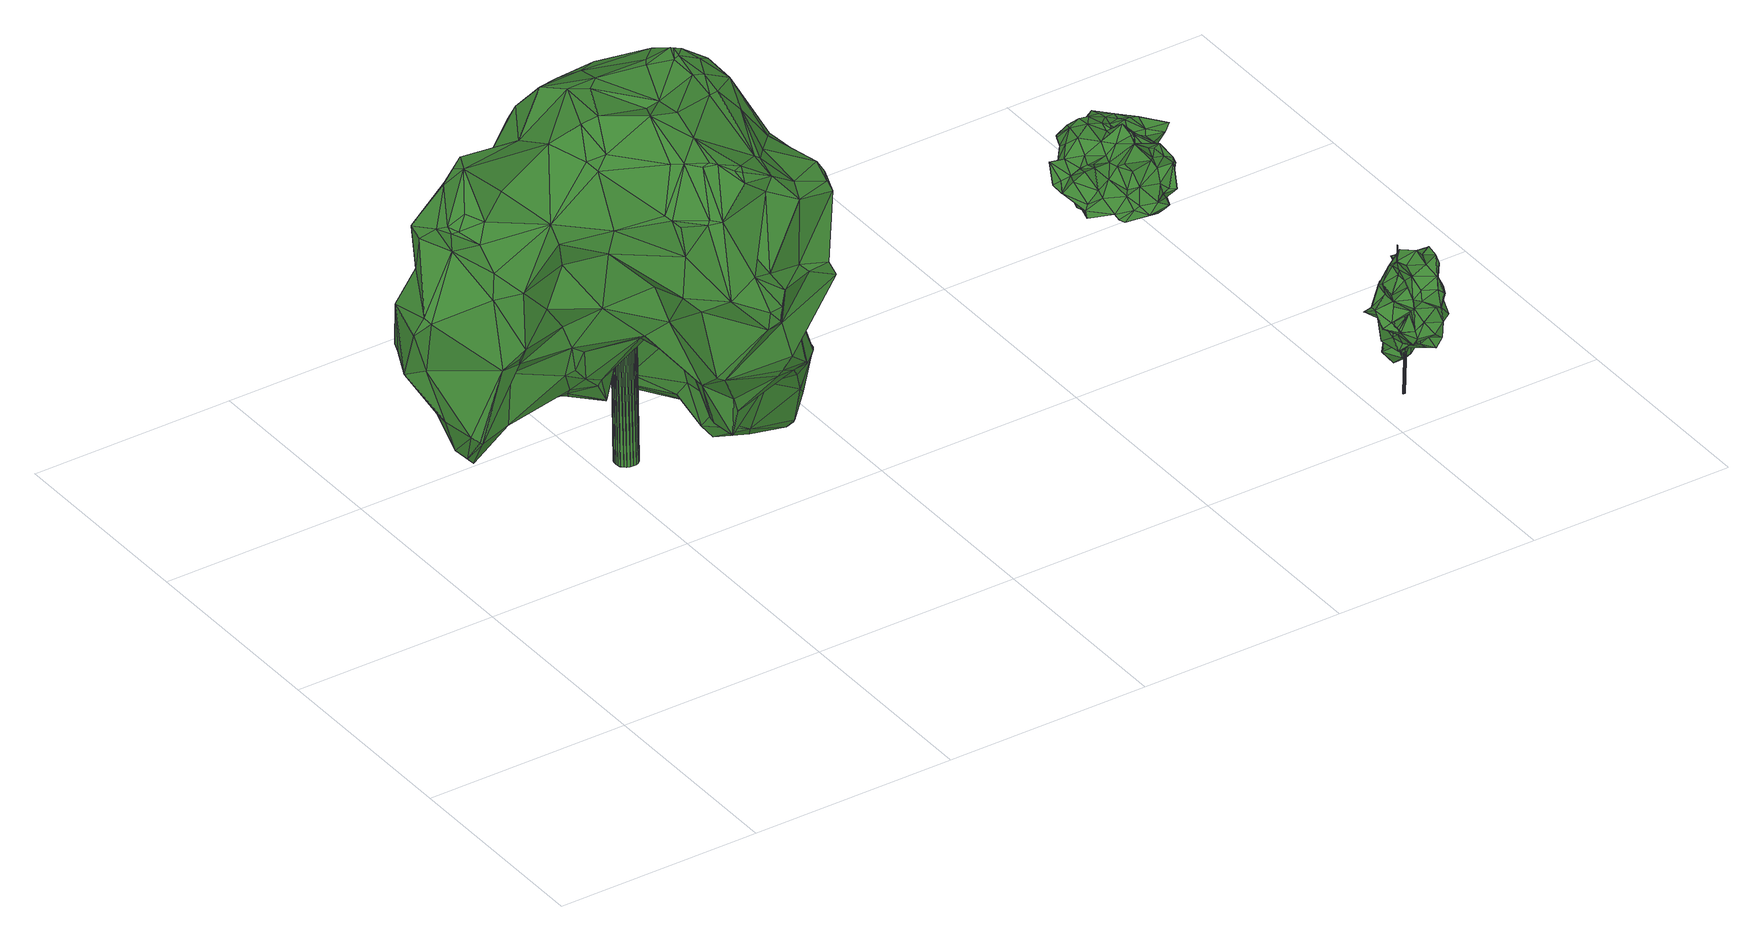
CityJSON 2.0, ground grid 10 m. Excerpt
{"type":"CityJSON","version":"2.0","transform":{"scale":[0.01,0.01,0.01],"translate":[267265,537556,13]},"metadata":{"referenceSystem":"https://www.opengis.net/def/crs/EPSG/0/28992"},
"CityObjects":{
"tree1":{"type":"SolitaryVegetationObject","attributes":{"gtid":130,"crown_width_m":16.37,"crown_median_z":23.7,"crown_r50_m":0.463,"crown_porosity":0.857,"trunk_H_m":10.31,"trunk_DBH_m":1.11,"trunk_radius_m":0.554,"trunk_base_height_m":13.39,"original_gtid":"130"},"geometry":[{"type":"Solid","lod":"3","boundaries":[[[[0,1,2]],[[3,4,5]],[[6,7,8]],[[8,7,9]],[[2,1,10]],[[11,12,13]],[[14,15,16]],[[17,18,19]],[[5,20,21]],[[2,3,5]],[[22,23,24]],[[17,24,23]],[[25,26,27]],[[27,26,28]],[[29,30,31]],[[32,33,29]],[[33,34,17]],[[35,36,37]],[[38,39,40]],[[41,42,43]],[[36,44,45]],[[35,46,47]],[[10,1,48]],[[49,50,51]],[[52,45,44]],[[53,54,55]],[[56,57,58]],[[59,60,61]],[[62,63,64]],[[65,66,67]],[[68,66,65]],[[69,70,71]],[[11,72,73]],[[62,74,75]],[[76,77,78]],[[79,80,81]],[[82,83,84]],[[85,65,86]],[[54,87,88]],[[30,29,33]],[[33,17,23]],[[89,90,91]],[[49,51,30]],[[92,93,94]],[[95,94,93]],[[96,97,16]],[[98,99,100]],[[101,102,103]],[[104,105,10]],[[106,107,108]],[[109,86,67]],[[47,44,36]],[[47,52,44]],[[90,89,29]],[[110,111,112]],[[113,91,114]],[[115,111,116]],[[115,112,111]],[[117,118,119]],[[117,119,120]],[[8,121,122]],[[123,124,125]],[[125,124,126]],[[127,128,129]],[[130,131,132]],[[123,133,124]],[[134,135,136]],[[19,24,17]],[[137,118,138]],[[139,140,141]],[[33,23,49]],[[20,142,143]],[[142,5,4]],[[142,20,5]],[[30,33,49]],[[144,72,145]],[[146,147,148]],[[7,149,9]],[[150,14,54]],[[144,151,72]],[[121,152,57]],[[122,121,57]],[[153,154,57]],[[155,148,147]],[[156,157,158]],[[84,21,20]],[[93,33,32]],[[22,50,23]],[[2,99,0]],[[159,74,160]],[[13,131,161]],[[69,162,163]],[[164,51,50]],[[50,49,23]],[[165,166,167]],[[168,169,170]],[[168,170,171]],[[172,173,174]],[[175,176,177]],[[52,178,106]],[[46,178,52]],[[70,179,71]],[[180,181,182]],[[137,183,184]],[[48,129,10]],[[83,55,97]],[[185,55,83]],[[142,4,186]],[[187,188,189]],[[190,191,149]],[[3,10,186]],[[4,3,186]],[[192,193,176]],[[194,12,11]],[[186,10,167]],[[101,195,88]],[[10,3,2]],[[5,196,197]],[[63,198,172]],[[199,179,200]],[[196,5,21]],[[196,21,84]],[[201,182,181]],[[14,202,15]],[[147,203,155]],[[5,197,2]],[[162,204,155]],[[197,99,2]],[[205,154,153]],[[155,206,207]],[[201,208,209]],[[47,36,35]],[[46,52,47]],[[210,189,11]],[[72,11,189]],[[201,211,208]],[[212,124,133]],[[128,6,213]],[[214,215,78]],[[159,160,7]],[[216,65,85]],[[12,194,217]],[[152,218,219]],[[220,221,222]],[[223,224,225]],[[38,45,226]],[[227,87,53]],[[13,217,131]],[[228,229,42]],[[228,132,194]],[[130,132,228]],[[13,12,217]],[[6,159,7]],[[40,230,221]],[[231,232,165]],[[233,234,114]],[[197,100,99]],[[188,79,81]],[[210,235,236]],[[149,7,160]],[[83,100,196]],[[237,43,42]],[[238,239,240]],[[39,43,230]],[[41,43,39]],[[241,115,116]],[[137,184,118]],[[242,243,169]],[[98,100,83]],[[98,83,97]],[[160,74,190]],[[156,195,141]],[[244,65,216]],[[244,245,246]],[[197,196,100]],[[247,248,219]],[[152,219,248]],[[120,119,184]],[[234,249,250]],[[0,99,98]],[[109,251,252]],[[86,109,252]],[[67,66,46]],[[198,62,253]],[[63,62,198]],[[6,128,253]],[[131,254,161]],[[207,162,155]],[[163,162,207]],[[57,154,58]],[[218,77,255]],[[256,204,162]],[[232,166,165]],[[257,147,250]],[[258,153,259]],[[260,141,140]],[[32,29,89]],[[234,146,261]],[[148,261,146]],[[241,262,261]],[[84,83,196]],[[255,77,80]],[[241,112,115]],[[1,198,48]],[[202,263,245]],[[116,111,110]],[[178,264,260]],[[141,260,264]],[[235,210,265]],[[266,176,193]],[[8,9,121]],[[148,241,261]],[[148,112,241]],[[267,268,200]],[[223,251,224]],[[254,131,130]],[[58,183,269]],[[56,58,269]],[[138,270,271]],[[138,271,137]],[[146,250,147]],[[161,265,210]],[[146,234,250]],[[272,236,273]],[[59,61,216]],[[271,269,137]],[[51,274,168]],[[203,275,133]],[[164,274,51]],[[256,276,204]],[[20,277,82]],[[278,82,277]],[[51,168,171]],[[173,0,96]],[[56,122,57]],[[84,20,82]],[[149,279,9]],[[280,92,94]],[[205,281,274]],[[144,145,282]],[[168,274,283]],[[188,81,145]],[[278,268,82]],[[80,145,81]],[[80,76,145]],[[14,55,54]],[[284,231,285]],[[145,189,188]],[[130,39,38]],[[188,187,258]],[[205,258,281]],[[281,258,187]],[[205,153,258]],[[108,239,286]],[[287,27,288]],[[230,289,222]],[[221,230,222]],[[25,290,192]],[[280,94,110]],[[287,290,27]],[[27,290,25]],[[291,144,282]],[[135,292,26]],[[222,109,220]],[[293,105,104]],[[66,68,46]],[[251,85,252]],[[220,109,67]],[[220,67,35]],[[35,67,46]],[[228,42,41]],[[0,198,1]],[[172,198,0]],[[62,64,211]],[[62,75,253]],[[223,294,214]],[[225,294,223]],[[271,122,269]],[[6,75,159]],[[253,75,6]],[[48,127,129]],[[293,128,138]],[[203,206,155]],[[172,174,63]],[[293,129,128]],[[40,39,230]],[[181,190,74]],[[87,54,53]],[[114,295,273]],[[190,149,160]],[[272,242,236]],[[236,235,273]],[[296,265,161]],[[234,233,249]],[[142,186,143]],[[238,240,212]],[[65,244,246]],[[130,228,41]],[[20,143,277]],[[167,143,186]],[[216,85,251]],[[254,238,161]],[[209,245,244]],[[58,297,298]],[[58,298,183]],[[125,103,163]],[[299,300,103]],[[69,103,300]],[[141,157,156]],[[54,88,150]],[[201,60,182]],[[152,191,218]],[[152,301,191]],[[74,211,181]],[[201,181,211]],[[220,302,221]],[[67,86,65]],[[75,74,159]],[[86,252,85]],[[303,246,245]],[[65,246,303]],[[32,89,95]],[[108,286,45]],[[225,224,304]],[[55,185,227]],[[163,103,69]],[[267,200,179]],[[299,103,305]],[[151,229,73]],[[231,288,28]],[[148,155,306]],[[307,264,68]],[[209,61,60]],[[199,292,135]],[[308,300,299]],[[267,309,308]],[[198,310,48]],[[253,310,198]],[[93,311,33]],[[167,166,143]],[[312,143,166]],[[218,255,219]],[[297,22,24]],[[57,152,248]],[[57,248,153]],[[250,203,257]],[[285,231,165]],[[297,313,22]],[[245,263,303]],[[314,303,263]],[[139,141,195]],[[139,195,126]],[[288,231,284]],[[138,128,213]],[[11,73,229]],[[215,214,294]],[[45,315,36]],[[126,124,107]],[[80,79,255]],[[316,308,299]],[[267,308,316]],[[37,221,302]],[[37,302,35]],[[185,305,102]],[[153,79,259]],[[258,259,79]],[[117,165,293]],[[58,154,317]],[[73,72,151]],[[8,271,270]],[[8,122,271]],[[36,315,37]],[[221,315,40]],[[318,136,135]],[[297,24,319]],[[76,80,77]],[[306,177,176]],[[102,227,185]],[[281,187,242]],[[187,236,242]],[[0,173,172]],[[308,309,300]],[[212,240,124]],[[102,101,227]],[[68,178,46]],[[214,78,59]],[[118,117,138]],[[150,202,14]],[[263,202,150]],[[320,321,205]],[[249,275,250]],[[312,166,232]],[[148,193,112]],[[37,315,221]],[[185,299,305]],[[306,176,266]],[[68,264,178]],[[95,93,32]],[[175,177,136]],[[134,136,177]],[[223,216,251]],[[35,302,220]],[[178,260,106]],[[242,272,243]],[[213,270,138]],[[249,233,296]],[[63,174,64]],[[204,306,155]],[[254,226,238]],[[290,280,192]],[[65,303,307]],[[265,322,235]],[[268,278,200]],[[320,317,321]],[[247,153,248]],[[98,96,0]],[[300,309,69]],[[202,245,15]],[[58,317,313]],[[58,313,297]],[[307,157,264]],[[158,157,307]],[[312,323,278]],[[312,278,277]],[[213,6,270]],[[230,324,289]],[[103,102,305]],[[62,211,74]],[[209,60,201]],[[216,209,244]],[[64,245,211]],[[312,277,143]],[[145,72,189]],[[307,314,158]],[[314,307,303]],[[187,189,236]],[[210,236,189]],[[141,264,157]],[[101,103,126]],[[125,126,103]],[[275,203,250]],[[278,323,199]],[[204,276,306]],[[276,177,306]],[[65,307,68]],[[312,232,323]],[[231,323,232]],[[292,323,231]],[[59,78,77]],[[316,82,268]],[[272,295,243]],[[169,168,283]],[[169,283,242]],[[173,96,15]],[[167,10,105]],[[175,136,318]],[[127,310,128]],[[253,128,310]],[[45,286,239]],[[38,40,315]],[[38,315,45]],[[212,133,325]],[[212,325,238]],[[275,325,133]],[[275,161,325]],[[161,238,325]],[[258,79,188]],[[245,64,174]],[[173,15,245]],[[96,16,15]],[[173,245,174]],[[211,245,208]],[[209,208,245]],[[70,69,309]],[[52,106,108]],[[108,45,52]],[[92,311,93]],[[214,59,216]],[[218,180,77]],[[59,77,180]],[[8,270,6]],[[180,182,59]],[[59,182,60]],[[291,215,43]],[[227,88,87]],[[293,138,117]],[[130,41,39]],[[50,320,164]],[[50,22,320]],[[185,83,316]],[[185,316,299]],[[82,316,83]],[[199,323,292]],[[16,97,55]],[[14,16,55]],[[69,134,162]],[[71,134,69]],[[123,206,133]],[[203,133,206]],[[273,322,114]],[[233,114,322]],[[296,275,249]],[[161,275,296]],[[175,318,25]],[[175,25,192]],[[290,287,280]],[[125,163,207]],[[162,134,256]],[[134,177,256]],[[256,177,276]],[[278,199,200]],[[288,27,28]],[[147,257,203]],[[71,135,134]],[[233,322,296]],[[265,296,322]],[[217,194,132]],[[45,239,226]],[[291,282,215]],[[238,226,239]],[[311,34,33]],[[281,242,283]],[[76,282,145]],[[267,70,309]],[[112,193,110]],[[192,110,193]],[[281,283,274]],[[125,207,206]],[[123,125,206]],[[110,94,95]],[[97,96,98]],[[114,243,295]],[[90,31,170]],[[121,9,279]],[[301,279,191]],[[152,279,301]],[[110,95,116]],[[148,306,193]],[[306,266,193]],[[226,254,130]],[[226,130,38]],[[205,321,154]],[[274,164,320]],[[261,262,234]],[[234,262,113]],[[314,263,158]],[[71,179,199]],[[71,199,135]],[[158,263,150]],[[156,158,150]],[[230,43,324]],[[289,324,304]],[[126,195,101]],[[297,319,298]],[[184,183,298]],[[19,319,24]],[[320,313,317]],[[30,51,31]],[[273,295,272]],[[79,326,255]],[[294,324,43]],[[294,43,215]],[[225,324,294]],[[304,324,225]],[[184,119,118]],[[235,322,273]],[[267,179,70]],[[284,285,120]],[[285,117,120]],[[165,117,285]],[[298,319,120]],[[316,268,267]],[[192,176,175]],[[237,144,291]],[[237,291,43]],[[274,320,205]],[[284,120,19]],[[19,120,319]],[[114,234,113]],[[298,120,184]],[[153,326,79]],[[247,326,153]],[[219,326,247]],[[255,326,219]],[[317,154,321]],[[127,48,310]],[[183,137,269]],[[181,191,190]],[[180,191,181]],[[180,218,191]],[[56,269,122]],[[320,22,313]],[[280,287,92]],[[126,107,139]],[[140,139,107]],[[192,280,110]],[[327,107,124]],[[327,108,107]],[[327,239,108]],[[140,107,260]],[[106,260,107]],[[131,217,132]],[[11,229,194]],[[228,194,229]],[[13,328,11]],[[161,328,13]],[[161,210,328]],[[11,328,210]],[[227,53,55]],[[227,101,88]],[[327,240,239]],[[124,240,327]],[[129,293,104]],[[104,10,129]],[[165,167,105]],[[165,105,293]],[[216,61,209]],[[214,216,223]],[[90,243,91]],[[170,243,90]],[[169,243,170]],[[91,243,114]],[[113,262,241]],[[156,150,88]],[[156,88,195]],[[76,78,282]],[[215,282,78]],[[289,224,222]],[[109,222,224]],[[289,304,224]],[[109,224,251]],[[144,237,151]],[[318,26,25]],[[287,311,92]],[[287,288,311]],[[288,34,311]],[[231,26,292]],[[28,26,231]],[[42,229,237]],[[151,237,229]],[[318,135,26]],[[34,288,18]],[[34,18,17]],[[284,18,288]],[[19,18,284]],[[29,31,90]],[[171,170,31]],[[171,31,51]],[[121,279,152]],[[95,89,113]],[[91,113,89]],[[95,113,116]],[[116,113,241]],[[149,191,279]],[[329,330,331]],[[329,331,332]],[[332,331,333]],[[332,333,334]],[[331,330,335]],[[331,335,333]],[[333,335,336]],[[333,336,334]],[[335,330,337]],[[335,337,336]],[[336,337,338]],[[336,338,334]],[[337,330,339]],[[337,339,338]],[[338,339,340]],[[338,340,334]],[[339,330,341]],[[339,341,340]],[[340,341,342]],[[340,342,334]],[[341,330,343]],[[341,343,342]],[[342,343,344]],[[342,344,334]],[[343,330,345]],[[343,345,344]],[[344,345,346]],[[344,346,334]],[[345,330,347]],[[345,347,346]],[[346,347,348]],[[346,348,334]],[[347,330,349]],[[347,349,348]],[[348,349,350]],[[348,350,334]],[[349,330,351]],[[349,351,350]],[[350,351,352]],[[350,352,334]],[[351,330,353]],[[351,353,352]],[[352,353,354]],[[352,354,334]],[[353,330,355]],[[353,355,354]],[[354,355,356]],[[354,356,334]],[[355,330,357]],[[355,357,356]],[[356,357,358]],[[356,358,334]],[[357,330,359]],[[357,359,358]],[[358,359,360]],[[358,360,334]],[[359,330,361]],[[359,361,360]],[[360,361,362]],[[360,362,334]],[[361,330,363]],[[361,363,362]],[[362,363,364]],[[362,364,334]],[[363,330,365]],[[363,365,364]],[[364,365,366]],[[364,366,334]],[[365,330,367]],[[365,367,366]],[[366,367,368]],[[366,368,334]],[[367,330,369]],[[367,369,368]],[[368,369,370]],[[368,370,334]],[[369,330,371]],[[369,371,370]],[[370,371,372]],[[370,372,334]],[[371,330,373]],[[371,373,372]],[[372,373,374]],[[372,374,334]],[[373,330,375]],[[373,375,374]],[[374,375,376]],[[374,376,334]],[[375,330,377]],[[375,377,376]],[[376,377,378]],[[376,378,334]],[[377,330,329]],[[377,329,378]],[[378,329,332]],[[378,332,334]]]]}]},
"tree2":{"type":"SolitaryVegetationObject","attributes":{"gtid":525,"crown_width_m":3.35,"crown_median_z":17.43,"crown_r50_m":0.263,"crown_porosity":0.929,"trunk_H_m":4.27,"trunk_DBH_m":0.104,"trunk_radius_m":0.0522,"trunk_base_height_m":13.16,"original_gtid":"527"},"geometry":[{"type":"Solid","lod":"3","boundaries":[[[[379,380,381]],[[382,383,384]],[[385,386,387]],[[388,389,390]],[[390,391,388]],[[392,390,393]],[[394,395,396]],[[397,398,399]],[[400,401,385]],[[402,401,400]],[[403,404,401]],[[405,406,407]],[[408,406,405]],[[409,410,411]],[[412,413,414]],[[415,416,417]],[[418,404,403]],[[400,404,418]],[[411,419,420]],[[387,421,422]],[[423,424,425]],[[382,426,383]],[[427,428,429]],[[430,431,432]],[[417,433,415]],[[434,435,436]],[[437,438,439]],[[440,441,410]],[[442,443,444]],[[445,446,447]],[[448,430,449]],[[446,450,421]],[[426,451,452]],[[453,438,437]],[[428,454,455]],[[456,457,458]],[[459,460,461]],[[458,462,456]],[[400,394,402]],[[463,464,465]],[[454,466,429]],[[454,429,455]],[[467,468,469]],[[470,471,381]],[[380,472,381]],[[453,424,423]],[[381,473,474]],[[381,474,379]],[[459,450,475]],[[476,399,477]],[[475,460,459]],[[382,451,413]],[[420,478,423]],[[435,479,480]],[[450,473,475]],[[481,404,400]],[[386,394,396]],[[430,482,431]],[[448,482,430]],[[433,483,484]],[[435,485,479]],[[486,487,469]],[[425,488,472]],[[489,398,490]],[[423,425,420]],[[380,420,425]],[[380,411,420]],[[488,424,491]],[[492,493,469]],[[424,453,491]],[[494,478,420]],[[412,478,494]],[[495,477,496]],[[436,428,495]],[[415,389,497]],[[415,433,389]],[[434,495,496]],[[434,436,495]],[[498,415,497]],[[389,433,393]],[[496,499,434]],[[409,411,379]],[[379,411,380]],[[500,501,502]],[[503,504,486]],[[505,506,395]],[[409,440,410]],[[507,439,438]],[[444,508,446]],[[509,401,405]],[[452,383,426]],[[510,511,512]],[[513,514,515]],[[516,515,514]],[[515,516,439]],[[382,384,451]],[[517,518,519]],[[520,443,521]],[[522,521,443]],[[482,523,524]],[[433,417,483]],[[516,525,437]],[[453,437,526]],[[527,528,529]],[[388,497,389]],[[446,530,426]],[[531,490,398]],[[508,524,532]],[[502,501,520]],[[525,467,533]],[[534,535,449]],[[535,534,536]],[[441,440,409]],[[437,439,516]],[[532,414,530]],[[508,532,530]],[[398,492,399]],[[537,416,415]],[[392,393,505]],[[387,538,445]],[[424,488,425]],[[456,503,457]],[[447,539,540]],[[512,449,535]],[[541,542,462]],[[500,543,511]],[[500,511,510]],[[390,537,391]],[[537,415,391]],[[520,432,482]],[[544,505,393]],[[542,505,544]],[[516,545,525]],[[403,505,418]],[[468,546,469]],[[398,493,492]],[[537,547,416]],[[446,508,530]],[[544,548,542]],[[530,414,413]],[[400,549,481]],[[445,538,444]],[[550,547,551]],[[551,476,477]],[[421,475,447]],[[455,429,428]],[[514,552,553]],[[397,509,554]],[[512,432,510]],[[445,555,556]],[[539,475,471]],[[473,471,475]],[[480,454,557]],[[494,419,558]],[[392,547,537]],[[473,381,471]],[[456,548,559]],[[544,559,548]],[[416,560,483]],[[416,483,417]],[[531,397,554]],[[531,398,397]],[[541,528,505]],[[505,395,418]],[[514,513,552]],[[426,558,561]],[[561,450,426]],[[551,519,476]],[[439,449,515]],[[512,515,449]],[[413,451,530]],[[423,562,453]],[[393,433,484]],[[393,484,544]],[[500,510,501]],[[510,432,501]],[[407,563,405]],[[533,493,490]],[[535,536,464]],[[396,422,460]],[[564,563,407]],[[564,407,565]],[[534,432,566]],[[465,464,534]],[[463,567,458]],[[425,472,380]],[[568,569,570]],[[543,571,552]],[[397,518,509]],[[525,572,437]],[[408,386,385]],[[544,485,559]],[[435,559,485]],[[415,498,391]],[[573,437,572]],[[573,526,437]],[[460,475,386]],[[574,565,407]],[[446,421,447]],[[467,469,533]],[[506,528,527]],[[575,478,412]],[[576,403,401]],[[509,576,401]],[[458,457,577]],[[393,390,389]],[[541,442,528]],[[458,578,462]],[[502,458,500]],[[502,521,458]],[[579,572,490]],[[420,419,494]],[[432,464,500]],[[463,500,464]],[[402,408,401]],[[474,561,379]],[[460,386,396]],[[580,559,435]],[[416,466,560]],[[479,466,480]],[[480,466,454]],[[502,520,521]],[[560,484,483]],[[508,581,524]],[[392,537,390]],[[466,427,429]],[[557,436,582]],[[557,582,480]],[[576,583,403]],[[575,584,448]],[[489,490,493]],[[489,493,398]],[[585,487,486]],[[526,586,453]],[[491,453,586]],[[494,558,382]],[[543,552,513]],[[416,547,550]],[[410,419,411]],[[441,419,410]],[[562,448,587]],[[562,575,448]],[[412,382,413]],[[494,382,412]],[[533,469,493]],[[588,589,569]],[[588,569,518]],[[400,385,387]],[[456,504,503]],[[456,590,504]],[[577,500,463]],[[577,463,458]],[[491,586,488]],[[562,423,478]],[[562,478,575]],[[434,499,591]],[[544,484,592]],[[544,592,485]],[[570,569,589]],[[518,569,568]],[[566,593,458]],[[594,392,505]],[[594,505,403]],[[531,579,490]],[[568,570,509]],[[570,576,509]],[[477,585,496]],[[499,496,585]],[[492,585,399]],[[441,409,379]],[[477,399,585]],[[549,556,481]],[[445,444,446]],[[540,445,447]],[[595,524,523]],[[405,401,408]],[[385,406,408]],[[539,470,540]],[[584,575,523]],[[406,470,407]],[[584,523,482]],[[462,578,541]],[[543,513,511]],[[446,426,450]],[[414,595,412]],[[497,388,498]],[[391,498,388]],[[414,532,595]],[[575,412,595]],[[448,449,507]],[[472,574,470]],[[472,488,574]],[[517,547,594]],[[533,572,525]],[[543,500,577]],[[457,543,577]],[[387,386,475]],[[528,506,505]],[[541,505,542]],[[586,526,565]],[[492,469,487]],[[585,492,487]],[[466,416,550]],[[524,595,532]],[[447,475,539]],[[431,482,432]],[[549,445,556]],[[461,596,459]],[[474,473,450]],[[382,558,426]],[[392,594,547]],[[588,594,403]],[[518,594,588]],[[580,435,597]],[[441,561,419]],[[441,379,561]],[[558,419,561]],[[561,474,450]],[[384,383,452]],[[509,405,554]],[[520,482,581]],[[524,581,482]],[[539,471,470]],[[428,436,557]],[[509,518,568]],[[590,591,504]],[[533,490,572]],[[573,572,579]],[[573,579,531]],[[444,443,598]],[[444,598,508]],[[465,534,566]],[[517,594,518]],[[421,387,475]],[[418,395,394]],[[453,562,438]],[[587,438,562]],[[480,582,435]],[[400,387,445]],[[530,451,426]],[[442,529,528]],[[421,596,461]],[[450,459,596]],[[450,596,421]],[[386,408,394]],[[402,394,408]],[[399,476,519]],[[399,519,397]],[[418,394,400]],[[551,427,550]],[[466,550,427]],[[507,449,439]],[[443,520,598]],[[581,508,598]],[[581,598,520]],[[448,584,482]],[[397,519,518]],[[588,403,583]],[[564,573,531]],[[564,526,573]],[[564,565,526]],[[554,563,531]],[[564,531,563]],[[405,563,554]],[[586,565,488]],[[460,422,461]],[[422,421,461]],[[434,597,435]],[[549,400,445]],[[540,555,445]],[[444,529,442]],[[486,504,591]],[[486,591,499]],[[435,582,436]],[[432,500,593]],[[395,506,527]],[[495,428,427]],[[495,427,477]],[[551,477,427]],[[452,451,384]],[[585,486,499]],[[484,560,592]],[[448,507,438]],[[448,438,587]],[[525,545,467]],[[570,589,576]],[[571,457,503]],[[542,548,462]],[[456,462,548]],[[599,591,590]],[[559,580,456]],[[468,553,552]],[[458,593,500]],[[574,407,470]],[[590,456,599]],[[580,599,456]],[[385,470,406]],[[534,449,430]],[[534,430,432]],[[432,535,464]],[[589,588,583]],[[589,583,576]],[[565,574,488]],[[381,472,470]],[[534,464,536]],[[567,566,458]],[[463,566,567]],[[595,523,575]],[[442,541,578]],[[521,578,458]],[[522,578,521]],[[512,535,432]],[[517,519,551]],[[520,501,432]],[[486,546,503]],[[463,465,566]],[[593,566,432]],[[481,556,404]],[[401,404,556]],[[486,469,546]],[[556,555,401]],[[401,555,385]],[[555,600,385]],[[555,601,600]],[[555,540,601]],[[600,601,385]],[[470,385,601]],[[470,601,540]],[[396,602,422]],[[395,602,396]],[[395,527,602]],[[387,422,602]],[[580,597,599]],[[444,527,529]],[[538,387,602]],[[444,602,527]],[[538,602,444]],[[591,597,434]],[[599,597,591]],[[578,522,603]],[[442,603,443]],[[578,603,442]],[[443,603,522]],[[466,479,592]],[[485,592,479]],[[466,592,560]],[[517,551,547]],[[512,511,515]],[[515,511,513]],[[514,545,516]],[[553,545,514]],[[553,468,545]],[[467,545,468]],[[428,557,454]],[[543,457,571]],[[503,546,571]],[[546,552,571]],[[468,552,546]],[[604,605,606]],[[604,606,607]],[[607,606,608]],[[607,608,609]],[[606,605,610]],[[606,610,608]],[[608,610,611]],[[608,611,609]],[[610,605,612]],[[610,612,611]],[[611,612,613]],[[611,613,609]],[[612,605,614]],[[612,614,613]],[[613,614,615]],[[613,615,609]],[[614,605,616]],[[614,616,615]],[[615,616,617]],[[615,617,609]],[[616,605,618]],[[616,618,617]],[[617,618,619]],[[617,619,609]],[[618,605,620]],[[618,620,619]],[[619,620,621]],[[619,621,609]],[[620,605,622]],[[620,622,621]],[[621,622,623]],[[621,623,609]],[[622,605,624]],[[622,624,623]],[[623,624,625]],[[623,625,609]],[[624,605,626]],[[624,626,625]],[[625,626,627]],[[625,627,609]],[[626,605,628]],[[626,628,627]],[[627,628,629]],[[627,629,609]],[[628,605,630]],[[628,630,629]],[[629,630,631]],[[629,631,609]],[[630,605,632]],[[630,632,631]],[[631,632,633]],[[631,633,609]],[[632,605,634]],[[632,634,633]],[[633,634,635]],[[633,635,609]],[[634,605,636]],[[634,636,635]],[[635,636,637]],[[635,637,609]],[[636,605,638]],[[636,638,637]],[[637,638,639]],[[637,639,609]],[[638,605,640]],[[638,640,639]],[[639,640,641]],[[639,641,609]],[[640,605,642]],[[640,642,641]],[[641,642,643]],[[641,643,609]],[[642,605,644]],[[642,644,643]],[[643,644,645]],[[643,645,609]],[[644,605,646]],[[644,646,645]],[[645,646,647]],[[645,647,609]],[[646,605,648]],[[646,648,647]],[[647,648,649]],[[647,649,609]],[[648,605,650]],[[648,650,649]],[[649,650,651]],[[649,651,609]],[[650,605,652]],[[650,652,651]],[[651,652,653]],[[651,653,609]],[[652,605,604]],[[652,604,653]],[[653,604,607]],[[653,607,609]]]]}]},
"tree3":{"type":"SolitaryVegetationObject","attributes":{"gtid":630,"crown_width_m":5.83,"crown_median_z":15.81,"crown_r50_m":0.269,"crown_porosity":0.921,"trunk_H_m":2.65,"trunk_DBH_m":0.137,"trunk_radius_m":0.0687,"trunk_base_height_m":13.16,"original_gtid":"632"},"geometry":[{"type":"Solid","lod":"3","boundaries":[[[[654,655,656]],[[657,658,655]],[[659,660,661]],[[662,663,664]],[[665,666,667]],[[668,669,670]],[[671,672,673]],[[665,674,675]],[[676,677,678]],[[679,677,680]],[[681,678,682]],[[683,684,685]],[[667,674,665]],[[680,677,676]],[[686,687,688]],[[659,689,690]],[[691,692,693]],[[694,695,696]],[[697,698,660]],[[699,700,701]],[[695,694,702]],[[703,693,692]],[[704,705,706]],[[691,707,708]],[[709,663,662]],[[710,711,664]],[[679,712,713]],[[714,715,716]],[[717,718,719]],[[687,686,720]],[[687,720,721]],[[700,722,679]],[[723,724,725]],[[726,725,724]],[[727,728,729]],[[730,731,732]],[[733,734,735]],[[687,736,688]],[[692,737,738]],[[682,678,739]],[[721,736,687]],[[676,678,681]],[[740,741,742]],[[740,742,743]],[[744,743,742]],[[708,745,746]],[[656,747,654]],[[748,731,736]],[[736,721,749]],[[750,680,676]],[[750,676,681]],[[730,725,751]],[[736,731,688]],[[752,753,716]],[[685,754,755]],[[756,757,758]],[[699,759,760]],[[701,759,699]],[[722,742,761]],[[702,762,695]],[[709,720,763]],[[701,764,759]],[[662,765,749]],[[766,658,767]],[[748,767,658]],[[692,738,703]],[[768,702,694]],[[769,770,771]],[[727,659,728]],[[772,773,774]],[[717,719,760]],[[775,776,737]],[[777,778,666]],[[777,666,779]],[[764,738,776]],[[764,780,738]],[[771,718,717]],[[659,781,689]],[[727,781,659]],[[757,756,714]],[[782,783,784]],[[754,685,785]],[[655,654,732]],[[786,669,787]],[[677,713,678]],[[733,735,788]],[[714,663,709]],[[714,709,757]],[[668,670,789]],[[736,734,748]],[[766,790,658]],[[658,657,748]],[[698,791,790]],[[792,793,767]],[[730,732,654]],[[767,790,766]],[[794,675,674]],[[720,709,662]],[[720,662,721]],[[733,788,684]],[[683,733,684]],[[762,718,783]],[[730,723,725]],[[688,751,686]],[[775,760,776]],[[795,796,797]],[[792,767,748]],[[798,799,690]],[[768,800,719]],[[775,717,760]],[[681,693,703]],[[691,693,681]],[[677,679,713]],[[769,784,770]],[[801,802,803]],[[804,805,778]],[[804,713,805]],[[739,678,713]],[[806,761,742]],[[767,793,790]],[[789,670,710]],[[699,722,700]],[[684,807,785]],[[656,794,747]],[[673,808,671]],[[659,799,697]],[[790,793,698]],[[788,809,807]],[[788,807,684]],[[697,660,659]],[[751,810,686]],[[657,732,748]],[[731,748,732]],[[661,773,659]],[[811,812,813]],[[672,812,811]],[[782,762,783]],[[814,758,671]],[[797,726,741]],[[815,816,817]],[[694,800,768]],[[730,654,723]],[[776,759,764]],[[662,749,721]],[[760,759,776]],[[665,818,791]],[[670,669,772]],[[670,772,785]],[[800,694,819]],[[803,820,801]],[[706,801,820]],[[797,672,726]],[[714,716,664]],[[714,664,663]],[[760,719,821]],[[809,788,765]],[[749,765,736]],[[696,819,694]],[[695,762,752]],[[789,817,668]],[[822,668,817]],[[823,715,714]],[[756,823,714]],[[763,720,810]],[[785,710,670]],[[659,773,728]],[[809,765,662]],[[778,806,667]],[[816,815,824]],[[664,716,710]],[[665,791,666]],[[821,825,760]],[[722,761,806]],[[679,826,700]],[[680,826,679]],[[825,827,699]],[[795,827,796]],[[828,787,669]],[[828,669,668]],[[743,699,827]],[[713,829,739]],[[680,750,826]],[[797,673,672]],[[768,719,718]],[[813,830,831]],[[785,774,754]],[[705,681,682]],[[832,690,833]],[[832,833,803]],[[834,786,787]],[[763,831,709]],[[813,831,763]],[[695,835,696]],[[789,815,817]],[[754,661,660]],[[774,773,754]],[[734,733,792]],[[816,668,822]],[[705,682,802]],[[816,782,784]],[[817,816,822]],[[739,829,682]],[[829,832,802]],[[825,699,760]],[[825,821,827]],[[827,821,808]],[[785,711,836]],[[710,836,711]],[[710,785,836]],[[804,779,697]],[[745,837,786]],[[750,838,780]],[[709,831,757]],[[781,727,729]],[[744,699,743]],[[747,723,654]],[[791,698,779]],[[764,701,780]],[[797,839,673]],[[770,783,718]],[[747,724,723]],[[806,724,747]],[[797,741,827]],[[772,669,773]],[[716,715,752]],[[814,696,835]],[[679,722,778]],[[744,742,722]],[[832,829,840]],[[832,840,690]],[[792,748,734]],[[841,793,792]],[[698,793,841]],[[781,833,689]],[[751,688,730]],[[731,730,688]],[[751,842,810]],[[707,705,745]],[[704,837,745]],[[702,768,718]],[[780,826,750]],[[701,700,826]],[[701,826,780]],[[655,665,675]],[[756,758,823]],[[747,667,806]],[[798,713,804]],[[713,798,829]],[[690,829,798]],[[735,765,788]],[[804,843,798]],[[697,843,804]],[[834,745,786]],[[728,773,669]],[[661,754,773]],[[711,807,809]],[[785,807,711]],[[820,833,704]],[[813,812,830]],[[844,762,824]],[[697,799,843]],[[798,843,799]],[[829,802,682]],[[697,779,698]],[[811,842,751]],[[704,706,820]],[[771,737,769]],[[775,737,771]],[[769,737,708]],[[708,737,691]],[[738,737,776]],[[692,691,737]],[[745,708,707]],[[667,747,674]],[[794,674,747]],[[778,722,806]],[[832,803,802]],[[842,811,813]],[[816,845,668]],[[656,655,675]],[[656,675,794]],[[708,845,769]],[[834,787,828]],[[744,722,699]],[[668,845,828]],[[795,797,827]],[[672,830,812]],[[736,735,734]],[[655,732,657]],[[664,809,662]],[[696,814,808]],[[671,808,814]],[[763,810,813]],[[816,824,782]],[[785,772,774]],[[779,666,791]],[[686,810,720]],[[782,824,762]],[[770,718,771]],[[702,718,762]],[[752,835,695]],[[823,758,814]],[[752,715,835]],[[715,823,835]],[[823,814,835]],[[690,840,829]],[[792,733,683]],[[841,683,698]],[[685,698,683]],[[792,683,841]],[[742,741,724]],[[742,724,806]],[[827,740,743]],[[827,741,740]],[[827,808,796]],[[816,784,845]],[[769,845,784]],[[844,824,815]],[[770,784,783]],[[789,710,753]],[[789,753,815]],[[710,716,753]],[[837,704,833]],[[837,833,781]],[[735,736,765]],[[689,833,690]],[[771,717,775]],[[659,690,799]],[[821,719,808]],[[819,808,719]],[[800,819,719]],[[801,705,802]],[[707,681,705]],[[707,691,681]],[[706,705,801]],[[745,705,704]],[[685,684,785]],[[711,809,664]],[[725,811,751]],[[672,725,726]],[[672,811,725]],[[842,813,810]],[[790,791,818]],[[845,708,746]],[[845,746,828]],[[820,803,833]],[[778,846,804]],[[779,804,846]],[[777,846,778]],[[779,846,777]],[[750,681,838]],[[703,838,681]],[[703,738,838]],[[738,780,838]],[[778,805,712]],[[778,712,679]],[[713,712,805]],[[847,666,778]],[[667,666,847]],[[667,847,778]],[[834,746,745]],[[828,746,834]],[[726,724,741]],[[796,808,673]],[[796,673,839]],[[796,839,797]],[[696,808,819]],[[758,757,830]],[[758,830,671]],[[671,830,672]],[[757,831,830]],[[762,844,752]],[[698,685,755]],[[698,755,660]],[[660,755,754]],[[655,818,665]],[[658,818,655]],[[790,818,658]],[[815,753,844]],[[752,844,753]],[[781,729,837]],[[786,837,729]],[[669,729,728]],[[786,729,669]],[[848,849,850]],[[848,850,851]],[[851,850,852]],[[851,852,853]],[[850,849,854]],[[850,854,852]],[[852,854,855]],[[852,855,853]],[[854,849,856]],[[854,856,855]],[[855,856,857]],[[855,857,853]],[[856,849,858]],[[856,858,857]],[[857,858,859]],[[857,859,853]],[[858,849,860]],[[858,860,859]],[[859,860,861]],[[859,861,853]],[[860,849,862]],[[860,862,861]],[[861,862,863]],[[861,863,853]],[[862,849,864]],[[862,864,863]],[[863,864,865]],[[863,865,853]],[[864,849,866]],[[864,866,865]],[[865,866,867]],[[865,867,853]],[[866,849,868]],[[866,868,867]],[[867,868,869]],[[867,869,853]],[[868,849,870]],[[868,870,869]],[[869,870,871]],[[869,871,853]],[[870,849,872]],[[870,872,871]],[[871,872,873]],[[871,873,853]],[[872,849,874]],[[872,874,873]],[[873,874,875]],[[873,875,853]],[[874,849,876]],[[874,876,875]],[[875,876,877]],[[875,877,853]],[[876,849,878]],[[876,878,877]],[[877,878,879]],[[877,879,853]],[[878,849,880]],[[878,880,879]],[[879,880,881]],[[879,881,853]],[[880,849,882]],[[880,882,881]],[[881,882,883]],[[881,883,853]],[[882,849,884]],[[882,884,883]],[[883,884,885]],[[883,885,853]],[[884,849,886]],[[884,886,885]],[[885,886,887]],[[885,887,853]],[[886,849,888]],[[886,888,887]],[[887,888,889]],[[887,889,853]],[[888,849,890]],[[888,890,889]],[[889,890,891]],[[889,891,853]],[[890,849,892]],[[890,892,891]],[[891,892,893]],[[891,893,853]],[[892,849,894]],[[892,894,893]],[[893,894,895]],[[893,895,853]],[[894,849,896]],[[894,896,895]],[[895,896,897]],[[895,897,853]],[[896,849,848]],[[896,848,897]],[[897,848,851]],[[897,851,853]]]]}]}
},
"vertices":[
[1518,1762,130],[1641,1910,177],[1765,1615,127],[1803,1561,149],[1852,1503,287],[1796,1420,145],[1485,2407,646],[1357,2463,710],[1408,2458,746],[1333,2429,896],[1814,1815,391],[361,1753,1757],[294,1646,1612],[349,1576,1588],[1396,1678,562],[1297,1869,292],[1456,1672,296],[1805,1690,1479],[1828,1574,1453],[1804,1689,1402],[1833,1346,291],[1768,1324,172],[1638,1938,1722],[1657,1752,1789],[1787,1719,1464],[1821,1106,1457],[1746,1119,1195],[1865,1230,1472],[1862,1325,1418],[1513,1628,1883],[1562,1735,1885],[1466,1750,1926],[1531,1550,1831],[1658,1649,1798],[1791,1543,1522],[206,1588,465],[181,1427,627],[148,1575,638],[78,1581,1163],[65,1616,1180],[24,1633,1096],[158,1789,1458],[164,1861,1481],[201,1882,1236],[196,1383,620],[305,1371,956],[259,1524,415],[230,1526,448],[1688,2058,309],[1623,1763,1848],[1634,1931,1765],[1519,1808,1911],[205,1377,613],[1500,1450,612],[1398,1642,610],[1431,1377,355],[1464,2228,1162],[1353,2373,1336],[1494,2119,1382],[852,2066,970],[1015,2089,832],[722,1845,797],[1310,2327,279],[1269,2091,148],[1190,2077,208],[616,1839,459],[447,1675,437],[423,1778,431],[486,1649,488],[1143,920,844],[1450,939,769],[1488,922,836],[423,1871,1731],[353,1819,1724],[1135,2366,427],[1323,2412,335],[675,1900,1478],[859,2086,1264],[754,1932,1243],[991,2175,1611],[839,2128,1561],[825,2109,1640],[1717,1201,429],[1513,1276,259],[1756,1297,201],[486,1940,506],[458,1892,467],[1220,1398,823],[1111,1452,792],[1476,1531,1841],[1453,1624,1902],[1243,1433,1895],[1633,1361,1600],[1625,1516,1724],[1531,1228,1666],[1510,1240,1677],[1437,1723,217],[1412,1502,187],[1456,1474,128],[1493,1471,123],[1550,1336,187],[1176,1234,730],[1223,1154,493],[1131,1078,734],[1718,1796,575],[1800,1750,637],[436,1504,819],[736,1483,849],[418,1411,927],[366,1886,525],[1497,1092,1663],[1347,1090,1737],[1333,1049,1709],[1239,1303,1838],[1110,1442,1921],[1313,1101,1751],[1358,1122,1748],[1667,1926,924],[1694,2064,1070],[1692,2007,1088],[1728,1772,1068],[1388,2420,1017],[1416,2402,1023],[1014,1267,1177],[823,1380,1077],[1053,1212,1014],[983,1294,923],[1682,2131,410],[1557,2160,537],[1712,2055,435],[231,1648,1441],[303,1542,1506],[226,1646,1534],[841,1360,1360],[1448,943,1010],[1782,1021,1091],[1625,996,1178],[1660,2136,1139],[1665,2150,866],[798,1483,805],[763,1494,719],[823,1509,645],[1874,1421,330],[1835,1411,523],[420,1904,1519],[578,1915,1604],[1120,1003,1624],[1110,1001,1605],[1168,975,1613],[1303,2441,741],[1145,1688,728],[336,1862,1638],[1203,2465,1110],[1239,2383,1530],[1371,2188,1538],[1128,852,1287],[912,1516,601],[900,1526,570],[970,1566,449],[1210,2493,471],[1177,2485,488],[611,1462,1540],[1288,808,1108],[1110,931,860],[1512,1936,1839],[1759,1640,984],[1757,1488,696],[1815,1717,633],[1467,1818,1930],[1330,1796,1904],[1434,1740,1924],[1473,1804,1933],[1314,2063,136],[1287,1897,236],[1200,1950,247],[1588,1017,1216],[1373,919,1305],[1411,859,1241],[395,1463,591],[1611,995,721],[1015,2277,958],[1089,2374,730],[1009,2149,862],[1598,2092,1252],[1687,2015,1112],[1248,1164,469],[1844,1640,438],[892,1960,1863],[831,2050,1741],[699,1835,1732],[1098,2398,709],[1123,2390,830],[1609,1044,1526],[1456,1076,1608],[224,1672,1556],[1043,1416,824],[1731,1321,163],[1615,1390,140],[1393,2093,139],[1679,1201,900],[1627,1014,696],[1055,2072,715],[1130,1889,582],[1047,1078,1424],[1291,798,1201],[1297,2144,1741],[1017,1055,1236],[1057,973,1197],[1117,1994,603],[956,1853,618],[709,1619,1829],[1164,2196,410],[691,1492,1286],[1563,2265,823],[567,1964,956],[525,1924,1154],[637,2049,660],[249,1624,1549],[1055,2391,1145],[1086,2418,1198],[212,1753,592],[46,1739,832],[148,1938,802],[472,1903,886],[205,1955,814],[344,1903,953],[308,1448,1274],[1273,1240,623],[200,1724,1527],[314,1833,1648],[83,1863,1110],[1725,1398,1172],[1693,1413,931],[1077,1239,1797],[1122,1201,1804],[854,1592,1891],[958,1847,1892],[167,1865,1479],[429,1397,1291],[415,1359,1028],[594,1464,1110],[1251,1138,1788],[1096,1840,1900],[1248,1576,1871],[802,1840,491],[1122,1896,319],[828,1794,459],[1146,2383,1394],[1210,2394,1355],[997,1159,1609],[1009,1127,1596],[453,1960,527],[425,1930,508],[1431,2378,261],[327,1468,1393],[1094,2277,1407],[1344,795,1139],[1034,1098,1568],[1080,2112,1754],[1024,2169,1592],[715,1504,703],[1183,1151,1790],[1220,1155,1797],[991,1722,500],[773,1555,580],[826,1508,1755],[1342,1063,1384],[1553,1007,694],[1652,1125,568],[1540,2211,1145],[1557,2302,835],[1555,2299,848],[1031,1781,1904],[935,1577,1911],[1455,1942,1864],[860,1345,1479],[1363,811,1196],[1808,1234,591],[1760,1162,634],[1270,2424,907],[1645,1139,1554],[1179,2069,1781],[524,1893,1360],[1359,1840,1896],[1808,1655,1367],[1754,1713,1058],[393,1371,982],[1834,1245,1526],[1877,1391,1445],[154,1970,821],[1815,1139,1491],[388,1858,1377],[1760,1140,1098],[1670,1911,778],[464,1932,1022],[1197,1599,1841],[862,1472,1714],[1604,1883,1566],[1592,1948,1264],[1256,1030,459],[1255,1021,650],[1236,2395,953],[196,1709,588],[864,1702,431],[168,1972,832],[1227,1130,478],[1262,873,1353],[780,1585,544],[1286,1036,566],[1440,953,735],[1505,2154,335],[1753,1498,1548],[1773,1373,686],[1606,1957,1665],[970,1570,443],[97,1648,879],[1521,1160,559],[1435,2088,1577],[1739,1016,1174],[1729,1792,1425],[1570,1970,1766],[1401,2118,1612],[907,1475,1781],[1700,1241,907],[158,1906,1070],[642,1442,1438],[1106,2332,1412],[699,1500,962],[532,1718,1598],[1180,1644,39],[1125,1645,39],[1179,1658,39],[1178,1668,1070],[1177,1683,1070],[1123,1670,1070],[1174,1672,38],[1171,1696,1070],[1165,1683,38],[1163,1708,1069],[1154,1692,38],[1152,1717,1069],[1141,1698,38],[1138,1723,1069],[1126,1700,38],[1124,1725,1069],[1112,1699,38],[1110,1724,1069],[1098,1694,38],[1096,1718,1069],[1087,1685,38],[1084,1710,1069],[1078,1674,38],[1075,1699,1069],[1072,1661,38],[1069,1685,1070],[1070,1646,39],[1067,1671,1070],[1071,1632,39],[1069,1657,1070],[1076,1618,39],[1074,1643,1071],[1085,1607,40],[1083,1632,1071],[1096,1598,40],[1094,1622,1071],[1109,1592,40],[1107,1617,1071],[1124,1590,40],[1121,1614,1071],[1138,1591,40],[1136,1616,1071],[1152,1596,40],[1149,1621,1071],[1163,1605,40],[1161,1630,1071],[1172,1616,40],[1170,1641,1071],[1178,1629,39],[1176,1654,1070],
[4276,212,744],[4289,144,693],[4286,218,646],[4128,225,717],[4157,265,768],[4156,266,770],[4253,255,515],[4249,339,541],[4226,333,542],[4323,376,402],[4265,374,373],[4264,372,372],[4294,361,371],[4215,370,327],[4215,372,327],[4245,350,476],[4185,388,438],[4248,379,491],[4259,234,324],[4300,194,290],[4281,222,281],[4232,320,469],[4243,267,460],[4244,318,472],[4151,295,402],[4165,318,453],[4294,207,445],[4263,242,501],[4264,180,505],[4297,293,491],[4262,184,769],[4212,157,761],[4276,151,738],[4164,168,660],[4126,225,717],[4136,226,673],[4293,368,349],[4254,385,277],[4272,428,296],[4180,345,440],[4238,169,692],[4253,108,661],[4214,347,616],[4237,388,555],[4234,70,622],[4261,67,594],[4255,108,660],[4158,273,681],[4208,294,201],[4251,343,131],[4221,358,149],[4156,163,488],[4096,214,506],[4055,159,468],[4250,428,326],[4182,267,180],[4134,352,183],[4184,335,117],[4259,72,444],[4234,87,520],[4180,98,455],[4213,159,762],[4224,178,743],[4071,303,466],[4044,298,474],[4110,344,538],[4147,287,546],[4155,331,627],[4164,279,587],[4153,135,517],[4139,104,424],[4215,335,688],[4127,226,717],[4156,267,769],[4238,55,535],[4277,382,157],[4301,340,167],[4079,277,300],[4088,202,356],[4046,254,443],[4237,384,628],[4239,389,555],[4217,406,614],[4092,306,393],[4090,202,380],[4094,175,388],[4163,217,421],[4226,394,181],[4235,88,312],[4180,129,331],[4225,147,284],[4249,206,594],[4254,265,618],[4288,153,617],[4254,265,620],[4257,269,703],[4264,316,604],[4273,278,234],[4274,276,232],[4178,116,613],[4204,397,175],[4200,404,164],[4163,317,454],[4094,202,539],[4270,428,295],[4231,392,315],[4172,344,246],[4163,212,269],[4237,202,301],[4295,125,586],[4210,150,334],[4216,125,350],[4284,92,570],[4288,205,272],[4226,148,286],[4166,168,660],[4214,287,158],[4219,259,193],[4324,378,402],[4325,377,402],[4174,241,204],[4015,168,447],[4014,167,448],[4038,246,464],[4112,190,282],[4134,216,265],[4135,358,348],[4184,389,438],[4180,100,456],[4093,289,580],[4232,226,403],[4013,166,447],[4070,112,438],[4069,111,439],[4117,88,368],[4127,84,380],[4129,71,406],[4213,63,402],[4178,282,267],[4225,264,332],[4227,256,273],[4025,241,498],[4007,300,463],[4008,302,463],[4169,208,580],[4081,199,576],[4257,74,366],[4299,86,463],[4140,376,530],[4178,346,441],[4143,335,516],[4136,274,666],[4285,190,401],[4143,241,636],[4236,90,313],[4152,171,471],[4071,113,439],[4139,106,423],[4271,340,341],[4145,334,518],[4252,265,619],[4175,225,576],[4093,307,393],[4133,359,348],[4094,173,387],[4144,374,313],[4209,107,367],[4160,180,305],[4229,352,258],[4136,322,307],[4159,335,507],[4229,353,256],[4244,290,243],[4136,117,361],[4176,122,357],[4285,192,402],[4164,222,498],[4146,249,491],[4210,362,140],[4190,249,663],[4125,329,252],[4252,386,277],[4255,268,703],[4169,95,570],[4295,205,444],[4264,146,443],[4268,146,518],[4123,221,483],[4097,260,393],[4239,191,376],[4217,227,306],[4171,162,348],[4132,190,317],[4257,76,366],[4276,112,438],[4248,204,594],[4133,113,583],[4161,229,418],[4089,202,379],[4060,285,445],[4259,140,438],[4127,327,252],[4093,204,539],[4186,372,155],[4116,279,374],[4176,141,556],[4227,254,272],[4281,111,542],[4183,116,559],[4171,265,314],[4133,213,328],[4137,226,268],[4159,242,235],[4228,354,257],[4062,222,483],[4165,314,318],[4154,208,620],[4235,384,628],[4179,304,225],[4105,284,527],[4168,276,255],[4259,187,506],[4233,162,538],[4141,374,531],[4044,299,472],[4180,245,16],[4175,245,16],[4180,246,16],[4191,240,442],[4191,242,442],[4186,241,443],[4180,248,16],[4190,243,443],[4179,249,16],[4189,244,443],[4178,249,16],[4188,245,443],[4176,250,16],[4187,246,443],[4175,250,16],[4186,246,443],[4174,250,16],[4184,246,443],[4172,250,16],[4183,245,443],[4171,249,16],[4182,244,443],[4171,248,16],[4181,243,443],[4170,246,16],[4181,242,443],[4170,245,16],[4180,241,443],[4170,244,16],[4181,239,443],[4170,242,16],[4181,238,443],[4171,241,16],[4182,237,443],[4172,241,16],[4183,236,443],[4174,240,16],[4184,235,443],[4175,240,16],[4186,235,443],[4176,240,16],[4187,235,443],[4178,240,16],[4188,236,442],[4179,241,16],[4189,237,442],[4180,242,16],[4190,238,442],[4180,244,16],[4191,239,442],
[4100,2196,157],[4181,2155,220],[4106,2163,132],[4182,2193,266],[4247,2154,293],[4027,1880,444],[4068,1948,376],[4001,1962,397],[3938,2293,388],[3883,2281,405],[3883,2216,412],[4152,2089,190],[4087,2085,247],[4077,2125,146],[3848,2002,347],[3961,1977,413],[3918,2052,387],[3809,2256,211],[3852,2289,171],[3807,2282,135],[4114,2121,133],[4115,2123,133],[3984,1828,130],[3996,1858,135],[3993,1798,164],[4019,1975,126],[3968,1864,109],[3905,1773,180],[3996,1759,207],[4046,2151,338],[3989,2175,377],[4029,2076,389],[4020,2409,276],[4035,2387,301],[4071,2362,281],[4045,1805,408],[4063,1815,369],[3847,1810,208],[3787,1834,168],[3806,1819,156],[3627,2104,258],[3647,2161,336],[3693,2177,237],[4068,1947,374],[4105,2039,335],[3862,2064,120],[3918,2016,89],[3879,1976,115],[3650,2077,284],[3807,1820,155],[3978,1804,299],[3948,1777,228],[3936,1721,311],[3882,1818,214],[3859,1886,232],[3863,2344,344],[3874,2102,390],[3954,2176,373],[3957,1964,192],[4000,1880,207],[3817,2256,393],[3759,2199,366],[3796,2164,402],[3706,1981,167],[3646,2059,232],[3695,2071,206],[3967,2375,311],[4003,2364,354],[3976,2024,163],[4024,2186,180],[3961,2181,147],[3958,2251,176],[3939,2248,132],[3976,1850,454],[3959,1865,455],[3977,1861,403],[4062,2259,223],[4126,2296,296],[4136,2213,267],[4069,2210,370],[4105,2222,360],[4054,2238,363],[4080,2307,341],[3787,1870,175],[3806,1896,157],[4004,1786,188],[3850,2141,239],[3910,2188,137],[3903,2103,235],[3848,2069,148],[3886,2038,207],[3938,1901,244],[3893,1930,228],[4061,2135,114],[4154,2231,341],[4017,2326,356],[3936,1859,113],[4008,2304,233],[3718,2151,330],[3786,2096,353],[3989,2020,427],[4018,2030,353],[3782,2301,332],[3799,2330,322],[3809,2264,290],[3783,2012,182],[3737,2043,122],[3998,2126,183],[3695,2066,299],[3924,2359,289],[3818,1925,157],[4024,2292,353],[4256,2147,317],[4255,2148,318],[3644,2060,231],[3766,1929,233],[3723,1981,190],[3697,1958,178],[3978,2025,423],[3963,1977,414],[3987,2020,428],[3698,1947,147],[3744,1964,139],[4057,2090,280],[4020,2019,181],[4055,1992,316],[3893,1946,115],[4006,1817,424],[3763,2060,297],[3717,2079,252],[3785,1990,233],[3970,2083,452],[3988,1887,367],[3919,1989,320],[3987,2204,380],[3857,2036,360],[4206,2104,311],[4121,2080,251],[4145,2161,318],[4205,2105,312],[4115,2131,116],[3851,2196,218],[3808,2280,135],[3852,2271,121],[4016,1864,313],[4021,1865,363],[3669,2117,229],[3937,1720,309],[3973,1752,259],[3999,1709,316],[4026,1963,290],[3993,1965,264],[3992,2128,162],[3975,2174,378],[3773,2167,173],[3956,2214,390],[3935,2347,281],[3926,2230,230],[3839,2260,266],[3875,2280,297],[3755,2209,299],[3760,2036,348],[3775,2005,345],[3759,1987,379],[4188,2138,247],[3683,2145,225],[3973,1729,319],[3740,2087,110],[3760,1985,378],[3759,2246,330],[3740,2060,322],[3785,2102,120],[3924,1951,105],[3793,2157,147],[3881,1989,320],[4002,1831,276],[3824,2279,288],[3829,2311,314],[3988,1739,298],[4052,1812,375],[3948,1971,281],[3718,2202,290],[3970,2141,352],[3995,1854,345],[3883,1863,173],[3808,2281,134],[3997,1817,302],[4127,2137,304],[3946,2326,287],[4036,1935,369],[3739,2062,324],[3835,1986,273],[3972,2042,251],[4080,2132,213],[3932,2094,16],[3925,2095,16],[3932,2096,16],[3936,2071,281],[3936,2073,281],[3930,2072,281],[3931,2098,16],[3936,2075,281],[3930,2099,16],[3935,2076,281],[3929,2101,16],[3934,2078,281],[3927,2101,16],[3932,2078,281],[3926,2102,16],[3930,2079,281],[3924,2102,17],[3928,2079,281],[3922,2101,16],[3927,2078,281],[3921,2100,16],[3925,2077,281],[3919,2099,16],[3924,2076,281],[3918,2097,16],[3923,2074,281],[3918,2096,16],[3923,2073,281],[3918,2094,16],[3923,2071,281],[3919,2092,16],[3923,2069,281],[3920,2091,16],[3924,2068,280],[3921,2089,15],[3926,2066,280],[3923,2089,15],[3927,2066,280],[3924,2088,15],[3929,2065,280],[3926,2088,15],[3931,2065,280],[3928,2089,15],[3932,2066,280],[3929,2090,15],[3934,2067,280],[3931,2091,15],[3935,2068,280],[3931,2093,16],[3936,2070,280]
]}
